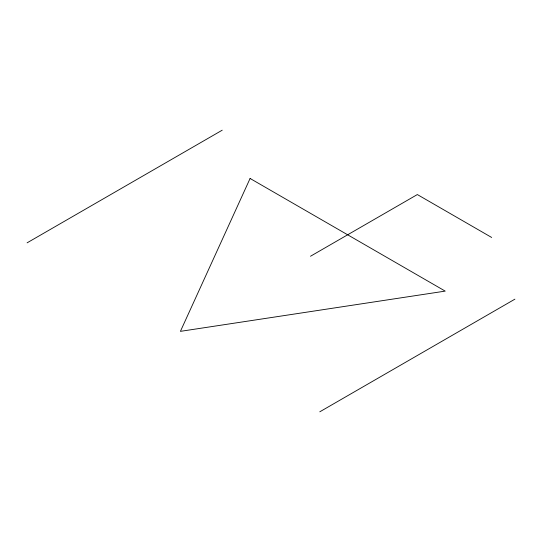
<?xml version="1.0" encoding="UTF-8"?>
<svg xmlns="http://www.w3.org/2000/svg" width="542" height="542" viewBox="0 0 542 542"><rect width="100%" height="100%" fill="white"/><g stroke="black" fill="none" stroke-linecap="round" stroke-linejoin="round"><path stroke-width="0.81" d="M27.1 242.836L222.22 130.188M310.491 256.251L417.34 194.558L491.675 237.471M319.78 411.812L514.9 299.164M250.092 178.467L180.411 331.352L445.212 291.115L250.092 178.467"/></g></svg>
